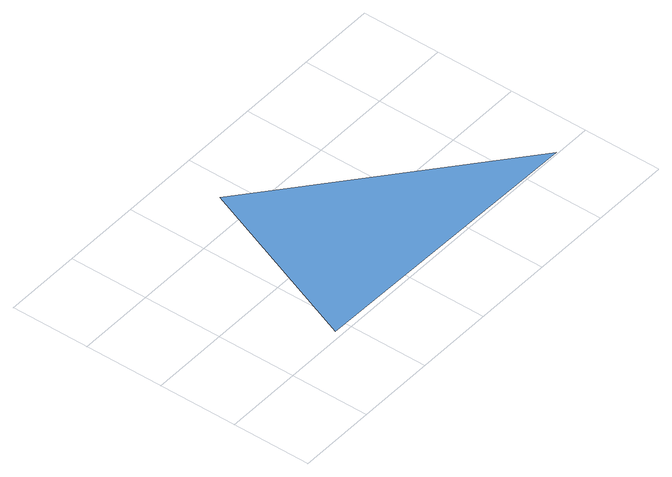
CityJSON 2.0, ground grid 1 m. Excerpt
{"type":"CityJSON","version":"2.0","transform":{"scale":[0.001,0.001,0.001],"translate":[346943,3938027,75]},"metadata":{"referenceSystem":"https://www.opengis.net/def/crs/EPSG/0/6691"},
"CityObjects":{
"waterbody1":{"type":"WaterBody","attributes":{"name":"7","class":"1140","function":"1","WaterBodyRiverFloodingRiskAttribute.description":"4","WaterBodyRiverFloodingRiskAttribute.rankOrg":"4","WaterBodyRiverFloodingRiskAttribute.adminType":"2","WaterBodyRiverFloodingRiskAttribute.scale":"L2"},"geometry":[{"type":"MultiSurface","lod":"1","boundaries":[[[0,1,2]]]}]}
},
"vertices":[
[4536,19,130],[1743,2379,130],[837,82,130]
]}
